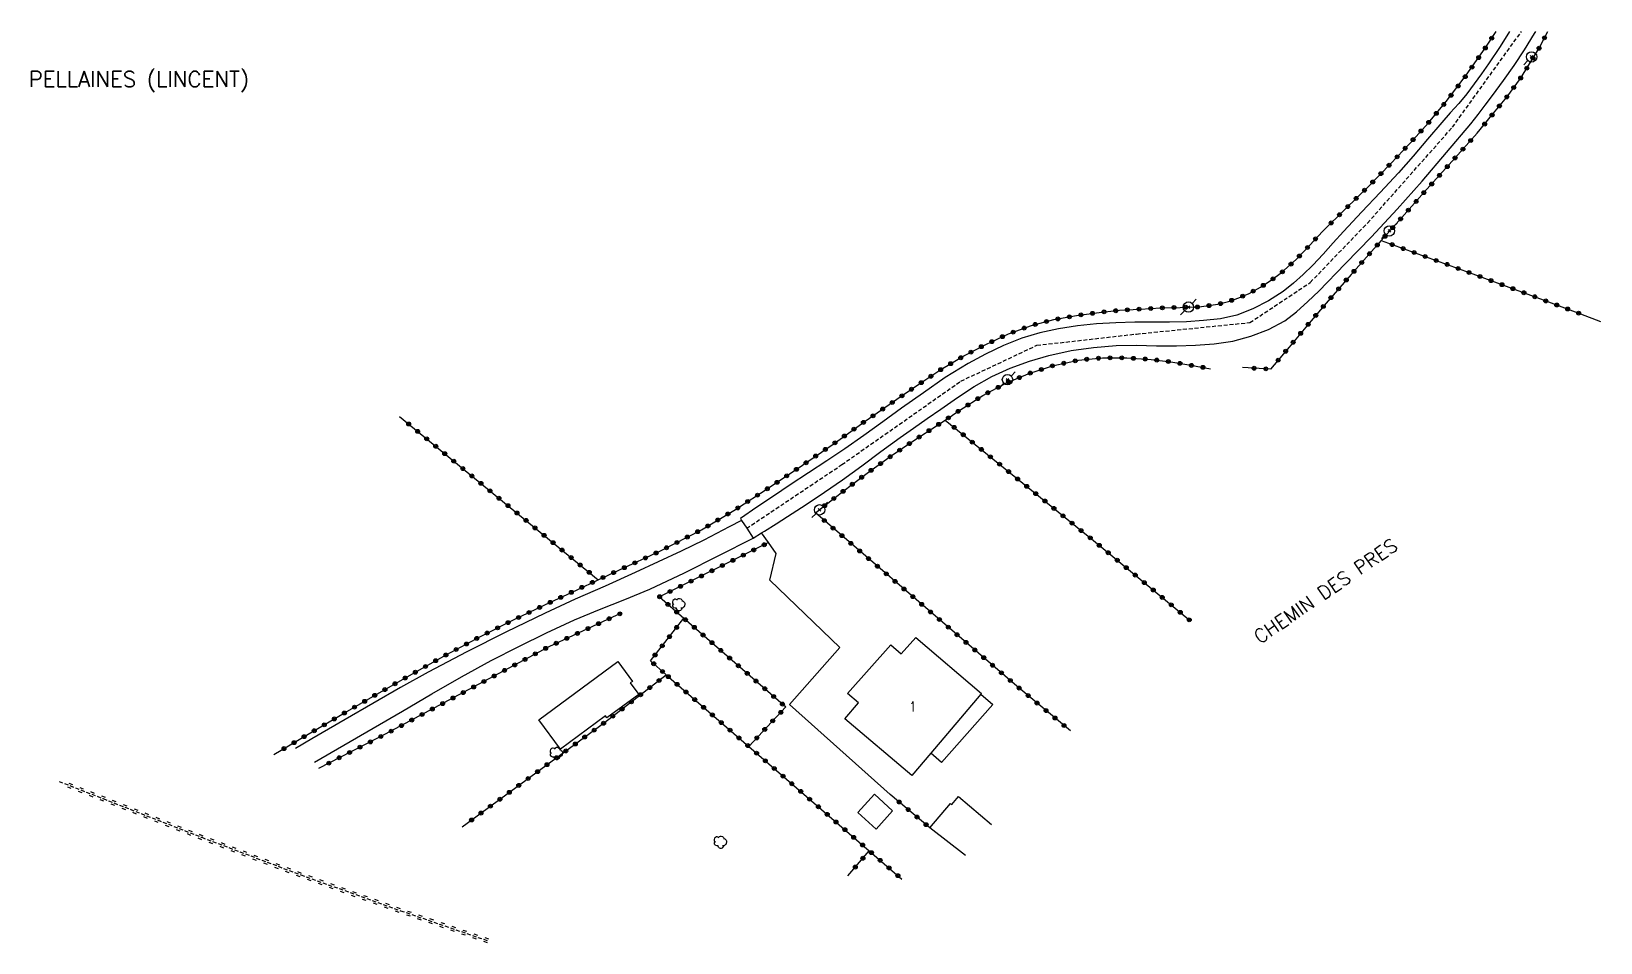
# Model space of a CAD drawing. Header units: millimetres. Extents: x 194000 to 195000, y 155999 to 157001.
# Drawn here: x 194513.1 to 194714.5, y 156883 to 157000 of the extents above; entities that cross this region are included whole.
import ezdxf
from ezdxf.enums import TextEntityAlignment as Align

# ---------------------------------------------------------------- set-up
doc = ezdxf.new("R2010")
doc.units = ezdxf.units.MM
doc.linetypes.add('DASHED', pattern=[0.75, 0.5, -0.25])
doc.layers.get('0').update_dxf_attribs({"linetype": 'CONTINUOUS'})
for name, color, linetype in [('W0001', 6, 'DASHED'), ('W0008', 7, 'CONTINUOUS'), ('W0017', 7, 'CONTINUOUS'), ('W0071', 7, 'CONTINUOUS'), ('W0101', 7, 'CONTINUOUS'), ('W0104', 1, 'CONTINUOUS'), ('W0220', 5, 'DASHED'), ('W0300', 7, 'CONTINUOUS'), ('W0323', 7, 'CONTINUOUS'), ('W0473', 7, 'CONTINUOUS'), ('W0980', 7, 'CONTINUOUS'), ('W0989', 7, 'CONTINUOUS'), ('W0991', 7, 'CONTINUOUS')]:
    doc.layers.add(name, color=color, linetype=linetype)
doc.styles.get("Standard").update_dxf_attribs({"font": 'romans.shx', "width": 0.85})

# ---------------------------------------------------------------- blocks, each defined once
blk = doc.blocks.new('T300')
for p, q in [((-0.8, 0.51), (-0.86, 0.34)), ((-0.86, 0.34), (-0.86, 0.17)), ((-0.86, 0.17), (-0.74, 0.06)), ((-0.69, 0.63), (-0.8, 0.51)), ((-0.8, -0.06), (-0.74, 0.06)), ((-0.74, 0.06), (-0.69, 0.11)), ((-0.57, 0.69), (-0.69, 0.63)), ((-0.46, 0.69), (-0.57, 0.69)), ((-0.29, 0.63), (-0.46, 0.69)), ((-0.29, 0.63), (-0.17, 0.74)), ((-0.23, 0.57), (-0.29, 0.63)), ((-0.17, 0.74), (-0.06, 0.8)), ((-0.06, 0.8), (0.06, 0.8)), ((0.06, 0.8), (0.23, 0.74)), ((0.23, 0.74), (0.34, 0.63)), ((0.34, 0.63), (0.4, 0.51)), ((0.46, 0.46), (0.34, 0.46)), ((0.4, 0.51), (0.4, 0.46)), ((0.57, 0.4), (0.46, 0.46)), ((0.57, 0.4), (0.69, 0.29)), ((0.69, 0.29), (0.74, 0.17)), ((0.74, 0.06), (0.69, -0.17)), ((0.74, 0.17), (0.74, 0.06)), ((-0.8, -0.17), (-0.8, -0.06)), ((-0.8, -0.23), (-0.8, -0.17)), ((-0.74, -0.34), (-0.8, -0.23)), ((-0.69, -0.4), (-0.74, -0.34)), ((-0.51, -0.46), (-0.69, -0.4)), ((-0.4, -0.46), (-0.51, -0.46)), ((-0.4, -0.46), (-0.34, -0.46)), ((-0.34, -0.46), (-0.34, -0.4)), ((-0.34, -0.51), (-0.34, -0.46)), ((-0.29, -0.63), (-0.34, -0.51)), ((-0.17, -0.74), (-0.29, -0.63)), ((-0.06, -0.8), (-0.17, -0.74)), ((0.06, -0.8), (-0.06, -0.8)), ((0.17, -0.74), (0.06, -0.8)), ((0.23, -0.69), (0.17, -0.74)), ((0.29, -0.46), (0.23, -0.46)), ((0.29, -0.63), (0.23, -0.69)), ((0.46, -0.4), (0.29, -0.46)), ((0.34, -0.51), (0.29, -0.63)), ((0.34, -0.51), (0.34, -0.46)), ((0.57, -0.34), (0.46, -0.4)), ((0.63, -0.29), (0.57, -0.34)), ((0.69, -0.17), (0.63, -0.29))]:
    blk.add_line(p, q)
blk = doc.blocks.new('T473')
for p, q in [((-0.166667, 0.166667), (0.166667, -0.166667)), ((-0.166667, -0.166667), (0.166667, 0.166667)), ((0.500001, 0.500001), (1.000002, 1.000002)), ((-1.000002, -1.000002), (-0.500001, -0.500001))]:
    blk.add_line(p, q)
blk.add_ellipse((0, 0), major_axis=(0.471405, 0.471405), ratio=1, start_param=5.4977871438, end_param=11.780972451)
blk = doc.blocks.new('t323o')
at = {"color": 0, "linetype": 'Continuous'}
for radius in [0.25, 0.15]:
    blk.add_circle((0, 0), radius, dxfattribs=at)
blk = doc.blocks.new('t220o')
at = {"color": 0, "linetype": 'Continuous'}
for p, q in [((-0.25, 0.25), (0.25, 0.25)), ((-0.25, -0.25), (0.25, -0.25))]:
    blk.add_line(p, q, dxfattribs=at)

msp = doc.modelspace()

# ---------------------------------------------------------------- linework, layer by layer
at = {"layer": 'W0001'}
msp.add_lwpolyline([(194604.92, 156936.21), (194617.14, 156944.38), (194632.41, 156955.1), (194642.18, 156959.7), (194654.96, 156961.15), (194669.53, 156962.62), (194677.27, 156967.77), (194684.62, 156975.4), (194695.52, 156987.7), (194704.39, 157000)], dxfattribs=at)
at = {"layer": 'W0008'}
for points in [[(194702.86, 157000), (194701.64, 156998.05), (194700.15, 156995.82), (194699.25, 156994.53), (194698.32, 156993.25), (194697.36, 156992), (194696.32, 156990.76), (194695.24, 156989.54), (194694.15, 156988.32)], [(194697.89, 156988.14), (194698.82, 156989.34), (194699.74, 156990.54), (194700.66, 156991.76), (194702.06, 156993.68), (194703.43, 156995.64), (194704.75, 156997.62), (194706.07, 156999.73), (194706.23, 157000)], [(194694.15, 156988.32), (194692.31, 156986.16), (194690.47, 156984), (194688.6, 156981.86), (194686.26, 156979.32), (194683.88, 156976.82), (194681.52, 156974.3), (194680.22, 156972.85), (194678.93, 156971.39), (194677.58, 156969.99), (194676.36, 156968.8), (194675.1, 156967.66), (194673.77, 156966.62), (194671.9, 156965.41), (194669.91, 156964.37), (194667.85, 156963.58), (194665.75, 156963.11), (194663.58, 156962.87), (194661.4, 156962.72), (194659.19, 156962.65), (194656.97, 156962.68), (194654.76, 156962.67), (194652.29, 156962.59), (194649.82, 156962.46), (194647.37, 156962.21), (194644.96, 156961.82), (194642.57, 156961.3), (194640.24, 156960.62), (194637.88, 156959.68), (194635.58, 156958.57), (194633.34, 156957.36), (194630.42, 156955.56), (194627.61, 156953.59), (194624.79, 156951.62), (194622.38, 156949.88), (194619.96, 156948.13), (194617.53, 156946.42), (194615.2, 156944.86), (194612.85, 156943.32), (194610.5, 156941.78), (194608.37, 156940.35), (194606.24, 156938.91), (194604.11, 156937.48)], [(194678.35, 156966.65), (194681.74, 156970.14), (194685.12, 156973.63), (194688.44, 156977.17), (194691.63, 156980.79), (194694.76, 156984.46), (194697.89, 156988.14)], [(194605.74, 156934.93), (194606.84, 156935.62), (194607.22, 156935.86), (194608.7, 156936.78), (194610.18, 156937.72), (194612.55, 156939.27), (194614.9, 156940.84), (194617.23, 156942.44), (194619.7, 156944.23), (194622.15, 156946.05), (194624.62, 156947.85), (194626.35, 156949.08), (194628.09, 156950.31), (194629.85, 156951.51), (194631.98, 156952.98), (194634.14, 156954.42), (194636.38, 156955.69), (194638.76, 156956.76), (194641.21, 156957.67), (194643.71, 156958.41), (194646.56, 156959.02), (194649.46, 156959.41), (194652.37, 156959.66), (194654.94, 156959.71), (194657.53, 156959.64), (194660.11, 156959.65), (194662.53, 156959.73), (194664.94, 156959.88), (194667.31, 156960.25), (194669.63, 156960.88), (194671.89, 156961.73), (194674, 156962.84), (194675.52, 156963.99), (194676.94, 156965.32), (194678.35, 156966.65)], [(194604.11, 156937.48), (194604.27, 156937.23), (194604.92, 156936.21), (194605.74, 156934.93)]]:
    msp.add_lwpolyline(points, dxfattribs=at)
at = {"layer": 'W0017'}
msp.add_lwpolyline([(194623.36, 156902.03), (194610.4, 156913.57), (194616.86, 156920.89), (194607.89, 156929.57), (194608.7, 156932.98), (194607.72, 156934.37), (194606.84, 156935.62)], dxfattribs=at)
at = {"layer": 'W0071'}
for points in [[(194604.27, 156937.23), (194602.66, 156936.38), (194601.06, 156935.53), (194599.44, 156934.7), (194596.52, 156933.27), (194593.57, 156931.89), (194590.62, 156930.53), (194586.76, 156928.79), (194582.9, 156927.09), (194579.05, 156925.33), (194574.01, 156922.89), (194569, 156920.37), (194564.05, 156917.74), (194560.47, 156915.75), (194556.93, 156913.7), (194553.39, 156911.65), (194551.26, 156910.42), (194549.12, 156909.19), (194546.99, 156907.95)], [(194549.44, 156906.18), (194553.2, 156908.37), (194556.96, 156910.57), (194560.73, 156912.75), (194564.51, 156914.95), (194568.3, 156917.13), (194572.13, 156919.23), (194575.66, 156921.04), (194579.22, 156922.79), (194582.83, 156924.44), (194586.04, 156925.79), (194589.29, 156927.06), (194592.51, 156928.4), (194596.95, 156930.5), (194601.35, 156932.71), (194605.74, 156934.93)]]:
    msp.add_lwpolyline(points, dxfattribs=at)
at = {"layer": 'W0101'}
msp.add_lwpolyline([(194626.63, 156922.19), (194635.08, 156915.01), (194634.99, 156914.92), (194628.57, 156907.36), (194626.12, 156904.47), (194617.54, 156911.76), (194619.27, 156913.79), (194617.85, 156915), (194623.44, 156921.23), (194624.76, 156920.11)], close=True, dxfattribs=at)
at = {"layer": 'W0104'}
for points in [[(194578.24, 156911.64), (194588.36, 156919.11), (194590.25, 156916.56), (194589.98, 156916.36), (194591.06, 156914.89), (194586.98, 156911.89), (194586.8, 156912.13), (194581.03, 156907.87)], [(194623.66, 156899.92), (194621.53, 156897.59), (194619.18, 156899.74), (194621.32, 156902.07)]]:
    msp.add_lwpolyline(points, close=True, dxfattribs=at)
for points in [[(194634.99, 156914.92), (194636.51, 156913.57), (194629.92, 156906.16), (194628.57, 156907.36)], [(194628.42, 156897.76), (194631.09, 156900.88), (194631.24, 156900.75), (194632.12, 156901.79), (194636.34, 156898.17)], [(194633.02, 156894.22), (194628.42, 156897.76)]]:
    msp.add_lwpolyline(points, dxfattribs=at)
at = {"layer": 'W0220'}
msp.add_lwpolyline([(194516.65, 156903.72), (194522.3, 156901.5), (194534.96, 156896.54), (194547.67, 156891.72), (194560.5, 156887.12), (194571.74, 156883.24)], dxfattribs=at)
at = {"layer": 'W0300'}
msp.add_lwpolyline([(194711.94, 156963.74), (194714.54, 156962.75)], dxfattribs=at)
at = {"layer": 'W0323'}
for points in [[(194678.88, 156974.36), (194681.8, 156977.23), (194684.73, 156980.09), (194687.59, 156983.02), (194690.04, 156985.62), (194692.43, 156988.27), (194694.73, 156991), (194697.3, 156994.36), (194699.71, 156997.83), (194701.13, 157000)], [(194698.71, 156986.94), (194700.59, 156989.25), (194702.48, 156991.57), (194704.25, 156993.95), (194706.64, 156997.84), (194707.77, 157000)], [(194698.71, 156986.94), (194695.48, 156983.33), (194692.25, 156979.73), (194689.02, 156976.12), (194686.37, 156973.14), (194685.76, 156972.46), (194682.51, 156968.79), (194679.3, 156965.1), (194676.91, 156962.29), (194674.55, 156959.46), (194672.18, 156956.64)], [(194544.24, 156907.17), (194548.65, 156909.77), (194553.07, 156912.38), (194557.51, 156914.95), (194561.92, 156917.48), (194566.36, 156919.97), (194570.84, 156922.38), (194574.92, 156924.41), (194579.02, 156926.38), (194583.14, 156928.33), (194585.86, 156929.6), (194588.49, 156930.82), (194593.86, 156933.3), (194599.1, 156936.01), (194603.5, 156938.64), (194607.82, 156941.44), (194612.09, 156944.3), (194616.14, 156947.11), (194620.15, 156949.97), (194624.2, 156952.77), (194627.02, 156954.7), (194629.86, 156956.6), (194632.79, 156958.34), (194635.61, 156959.82), (194638.51, 156961.16), (194641.49, 156962.26), (194644.33, 156963), (194647.24, 156963.53), (194650.17, 156963.93), (194652.8, 156964.19), (194655.45, 156964.35), (194658.1, 156964.5), (194660.55, 156964.57), (194663, 156964.63), (194665.39, 156964.96), (194666.76, 156965.33), (194668.11, 156965.8), (194669.42, 156966.37), (194670.86, 156967.15), (194672.26, 156968.06), (194673.58, 156969.04), (194675.44, 156970.7), (194677.16, 156972.53), (194678.88, 156974.36)], [(194686.37, 156973.14), (194690.14, 156971.78), (194693.9, 156970.42), (194697.66, 156969.05), (194702.42, 156967.29), (194707.18, 156965.52), (194711.94, 156963.75)], [(194613.74, 156938.19), (194615.95, 156939.9), (194618.15, 156941.62), (194620.39, 156943.29), (194623.35, 156945.41), (194626.36, 156947.46), (194629.41, 156949.46), (194630.39, 156950.11), (194632.3, 156951.38), (194635.22, 156953.25), (194638.26, 156954.87), (194641.26, 156956.11), (194644.36, 156957.12), (194647.52, 156957.81), (194650.6, 156958.09), (194653.72, 156958.08), (194656.83, 156957.89), (194659.38, 156957.58), (194661.92, 156957.14), (194664.47, 156956.7)], [(194672.18, 156956.64), (194668.56, 156956.85)], [(194560.37, 156950.55), (194585.86, 156929.6)], [(194630.39, 156950.11), (194649.43, 156934.64), (194661.95, 156924.29)], [(194646.47, 156910.2), (194639.58, 156915.96), (194613.74, 156938.19)], [(194607.72, 156934.37), (194593.71, 156927.4), (194596.86, 156924.66), (194609.94, 156913.27), (194605.19, 156908.2)], [(194588.91, 156925.35), (194579.51, 156921.01), (194569.81, 156915.8), (194558.52, 156909.77), (194549.94, 156905.38)], [(194594.6, 156917.38), (194592.58, 156919.19), (194596.86, 156924.66)], [(194568.4, 156897.88), (194586.67, 156911.27), (194594.6, 156917.38), (194605.19, 156908.2), (194610.02, 156904.02), (194620.66, 156894.8), (194624.84, 156891.18)], [(194628.42, 156897.76), (194623.36, 156902.03)], [(194617.89, 156891.58), (194620.66, 156894.8)]]:
    msp.add_lwpolyline(points, dxfattribs=at)

# ---------------------------------------------------------------- block references
at = {"layer": 'W0220'}
for p, rotation in [((194518.04, 156903.17), 338.5829520571972), ((194519.44, 156902.62), 338.5829520571972), ((194520.84, 156902.08), 338.5829520571972), ((194522.23, 156901.53), 338.5829520571972), ((194523.63, 156900.98), 338.5844912756928), ((194525.02, 156900.43), 338.5844912756928), ((194526.42, 156899.89), 338.5844912756928), ((194527.82, 156899.34), 338.5844912756928), ((194529.21, 156898.79), 338.5844912756928), ((194530.61, 156898.24), 338.5844912756928), ((194532.01, 156897.69), 338.5844912756928), ((194533.4, 156897.15), 338.5844912756928), ((194534.8, 156896.6), 338.5844912756928), ((194536.2, 156896.07), 339.2352216177809), ((194537.6, 156895.53), 339.2352216177809), ((194539.01, 156895), 339.2352216177809), ((194540.41, 156894.47), 339.2352216177809), ((194541.81, 156893.94), 339.2352216177809), ((194543.21, 156893.41), 339.2352216177809), ((194544.62, 156892.87), 339.2352216177809), ((194546.02, 156892.34), 339.2352216177809), ((194547.42, 156891.81), 339.2352216177809), ((194548.83, 156891.3), 340.3066045020825), ((194550.24, 156890.8), 340.3066045020825), ((194551.66, 156890.29), 340.3066045020825), ((194553.07, 156889.78), 340.3066045020825), ((194554.48, 156889.28), 340.3066045020825), ((194555.89, 156888.77), 340.3066045020825), ((194557.31, 156888.27), 340.3066045020825), ((194558.72, 156887.76), 340.3066045020825), ((194560.13, 156887.26), 340.3066045020825), ((194561.55, 156886.76), 340.9591910207326), ((194562.96, 156886.27), 340.9591910207326), ((194564.38, 156885.78), 340.9591910207326), ((194565.8, 156885.3), 340.9591910207326), ((194567.22, 156884.81), 340.9591910207326), ((194568.64, 156884.32), 340.9591910207326), ((194570.05, 156883.83), 340.9591910207326), ((194571.47, 156883.34), 340.9591910207326)]:
    msp.add_blockref('t220o', p, dxfattribs=dict(at, rotation=rotation))
at = {"layer": 'W0300', "rotation": 359.9999899820874}
for p in [(194596.25, 156926.41), (194580.55, 156907.3), (194601.6, 156895.9)]:
    msp.add_blockref('T300', p, dxfattribs=at)
at = {"layer": 'W0323'}
for p, rotation in [((194700.56, 156999.13), 56.91824074014232), ((194707.34, 156999.17), 62.36140770504969), ((194699.74, 156997.87), 56.91824074014232), ((194706.64, 156997.84), 62.36140770504969), ((194698.02, 156995.41), 55.14653577918956), ((194698.88, 156996.64), 55.14653577918956), ((194705.07, 156995.28), 58.39661111121606), ((194705.85, 156996.56), 58.39661111121606), ((194697.16, 156994.18), 52.70991372778508), ((194704.28, 156994.01), 58.39661111121606), ((194695.34, 156991.8), 52.70991372778508), ((194696.25, 156992.99), 52.70991372778508), ((194702.5, 156991.59), 53.41547979423936), ((194703.39, 156992.8), 53.41547979423936), ((194693.45, 156989.47), 49.86740410207737), ((194694.41, 156990.62), 49.86740410207737), ((194700.61, 156989.27), 50.83903151353731), ((194701.55, 156990.43), 50.83903151353731), ((194691.48, 156987.21), 47.81258675984193), ((194692.48, 156988.32), 49.86740410207737), ((194699.66, 156988.1), 50.83903151353731), ((194689.45, 156985), 46.78105363211738), ((194690.47, 156986.1), 47.81258675984193), ((194697.86, 156985.99), 228.1306364575986), ((194688.42, 156983.9), 46.78105363211738), ((194695.86, 156983.76), 228.1306364575986), ((194696.86, 156984.88), 228.1306364575986), ((194686.34, 156981.74), 45.61371846419468), ((194687.39, 156982.82), 45.61371846419468), ((194693.86, 156981.52), 228.130636457855), ((194694.86, 156982.64), 228.130636457855), ((194684.23, 156979.61), 44.455849917581), ((194685.29, 156980.67), 45.61371846419468), ((194691.85, 156979.29), 228.256406993673), ((194692.86, 156980.41), 228.130636457855), ((194682.09, 156977.51), 44.455849917581), ((194683.16, 156978.56), 44.455849917581), ((194689.86, 156977.05), 228.256406993673), ((194690.86, 156978.17), 228.256406993673), ((194679.95, 156975.41), 44.43606389699037), ((194681.02, 156976.46), 44.43606389699037), ((194688.86, 156975.93), 228.3067464803607), ((194677.94, 156973.36), 46.7914226500482), ((194686.86, 156973.69), 228.3067464803607), ((194687.86, 156974.81), 228.3067464803607), ((194675.88, 156971.17), 46.7914226491094), ((194676.91, 156972.26), 46.7914226491094), ((194684.87, 156971.45), 228.4324751887999), ((194685.87, 156972.57), 228.3197013330335), ((194687.78, 156972.63), 340.115980813165), ((194689.19, 156972.12), 340.115980813165), ((194690.6, 156971.61), 340.1111097477039), ((194692.02, 156971.1), 340.1111097477039), ((194673.69, 156969.13), 41.80933960255498), ((194674.81, 156970.13), 41.80933960255498), ((194682.88, 156969.2), 228.4324751887999), ((194683.88, 156970.33), 228.4324751887999), ((194693.43, 156970.59), 340.1111097477039), ((194694.84, 156970.08), 339.9936502516778), ((194696.25, 156969.56), 339.9936502516778), ((194697.65, 156969.05), 339.9936502516778), ((194671.24, 156967.4), 33.12517089200087), ((194672.49, 156968.23), 36.4122622797541), ((194680.91, 156966.95), 228.9559965389158), ((194681.89, 156968.08), 228.9559965389158), ((194699.06, 156968.53), 339.748955472948), ((194700.47, 156968.01), 339.748955472948), ((194701.88, 156967.49), 339.748955472948), ((194703.28, 156966.97), 339.5773295217722), ((194665.75, 156965.06), 15.39667685672105), ((194667.18, 156965.48), 19.19546760002024), ((194668.59, 156966.01), 23.28325359133339), ((194669.94, 156966.65), 28.36904629343885), ((194679.92, 156965.81), 228.9559965389158), ((194704.69, 156966.45), 339.5773295217722), ((194706.09, 156965.93), 339.5773295217722), ((194707.5, 156965.4), 339.5918383806929), ((194708.91, 156964.88), 339.5918383806929), ((194644.87, 156963.09), 10.32564411312724), ((194646.35, 156963.36), 10.32564411312724), ((194647.83, 156963.61), 7.921575391854248), ((194649.31, 156963.81), 7.921575391854248), ((194650.8, 156964), 5.611581032518581), ((194652.3, 156964.14), 5.611581032518581), ((194653.79, 156964.25), 3.456474537297753), ((194655.29, 156964.34), 3.456474537297753), ((194656.79, 156964.43), 3.261251832419934), ((194658.28, 156964.51), 1.5215979161711), ((194659.78, 156964.55), 1.5215979161711), ((194661.28, 156964.59), 1.357244119123995), ((194662.78, 156964.62), 1.357244119123995), ((194664.27, 156964.8), 7.901940465894606), ((194677.97, 156963.54), 229.6704392737142), ((194678.94, 156964.68), 229.6704392737142), ((194710.31, 156964.36), 339.5918383806929), ((194711.72, 156963.83), 339.5918383806929), ((194637.75, 156960.81), 24.85655325168374), ((194639.13, 156961.39), 20.26230997863032), ((194640.54, 156961.91), 20.26230997863032), ((194641.96, 156962.38), 14.551938870557), ((194643.41, 156962.76), 14.551938870557), ((194676.04, 156961.24), 230.056957553696), ((194677, 156962.39), 229.6704392737142), ((194633.71, 156958.82), 27.63384831057249), ((194635.04, 156959.52), 27.63384831057249), ((194636.39, 156960.17), 24.85655325168374), ((194674.11, 156958.94), 230.056957553696), ((194675.07, 156960.09), 230.056957553696), ((194631.11, 156957.34), 30.76168640220777), ((194632.4, 156958.1), 30.76168640220777), ((194644.17, 156957.06), 18.03001879410712), ((194645.63, 156957.4), 12.2730590159665), ((194647.1, 156957.71), 12.2730590159665), ((194648.58, 156957.91), 5.3321588813585), ((194650.08, 156958.04), 5.3321588813585), ((194651.57, 156958.09), 359.8348300491158), ((194653.07, 156958.09), 359.8348300491158), ((194654.57, 156958.03), 356.4282564492574), ((194656.07, 156957.94), 356.4282564492574), ((194657.56, 156957.8), 353.0130787784859), ((194659.05, 156957.62), 353.0130787784859), ((194660.53, 156957.38), 350.1655614381087), ((194662.01, 156957.12), 350.1912084916267), ((194663.49, 156956.87), 350.1912084916267), ((194673.15, 156957.79), 230.056957553696), ((194627.33, 156954.9), 33.74124938458978), ((194628.57, 156955.73), 33.74124938458978), ((194629.82, 156956.57), 33.74124938458978), ((194638.54, 156954.99), 22.443462243643), ((194639.93, 156955.56), 22.443462243643), ((194641.32, 156956.13), 18.03001879410712), ((194642.75, 156956.59), 18.03001879410712), ((194670.06, 156956.76), 176.7430345872147), ((194671.56, 156956.68), 176.7430345872147), ((194624.85, 156953.21), 34.30892908111024), ((194626.08, 156954.06), 34.30892908111024), ((194634.59, 156952.85), 32.71438819666997), ((194635.88, 156953.61), 27.97258158011069), ((194637.21, 156954.31), 27.97258158011069), ((194622.38, 156951.51), 34.699566103341), ((194623.61, 156952.36), 34.699566103341), ((194632.07, 156951.23), 33.63453492429095), ((194633.33, 156952.04), 32.71438819666997), ((194561.53, 156949.6), 320.5902762501855), ((194618.69, 156948.93), 35.49578800558377), ((194619.91, 156949.8), 35.49578800558377), ((194621.14, 156950.65), 34.699566103341), ((194628.32, 156948.74), 33.29297442178994), ((194629.57, 156949.56), 33.63623077479015), ((194630.82, 156950.39), 33.63453492429095), ((194631.56, 156949.17), 320.9036491113493), ((194562.69, 156948.64), 320.5902762501855), ((194563.85, 156947.69), 320.5902762501855), ((194565.01, 156946.74), 320.5902762501855), ((194616.25, 156947.18), 35.49578800558377), ((194617.47, 156948.06), 35.49578800558377), ((194625.81, 156947.08), 34.27033543180212), ((194627.06, 156947.92), 33.29297442178994), ((194632.72, 156948.22), 320.9036491113493), ((194633.88, 156947.27), 320.9036491113493), ((194566.16, 156945.79), 320.5902762501855), ((194567.32, 156944.83), 320.5902762501855), ((194613.78, 156945.48), 34.699566103341), ((194615.02, 156946.33), 34.699566103341), ((194623.34, 156945.39), 35.47547933308702), ((194624.57, 156946.24), 34.27033543180212), ((194635.05, 156946.33), 320.9036491113493), ((194636.21, 156945.38), 320.9036491113493), ((194568.48, 156943.88), 320.5902762501855), ((194569.64, 156942.93), 320.5902762501855), ((194610.06, 156942.94), 33.81060545377541), ((194611.31, 156943.78), 33.81060545377541), ((194612.55, 156944.62), 34.699566103341), ((194619.68, 156942.76), 36.89451099556732), ((194620.89, 156943.65), 35.47547933308702), ((194622.11, 156944.52), 35.47547933308702), ((194637.38, 156944.44), 320.9036491113493), ((194638.54, 156943.49), 320.9036491113493), ((194570.8, 156941.98), 320.5902762501855), ((194571.96, 156941.02), 320.5902762501855), ((194607.57, 156941.28), 32.98557074096581), ((194608.82, 156942.11), 33.81060545377541), ((194617.3, 156940.95), 37.81742528067802), ((194618.48, 156941.86), 36.89451099556732), ((194639.7, 156942.54), 320.9036491113493), ((194640.87, 156941.6), 320.9036491113493), ((194642.03, 156940.65), 320.9036491113493), ((194573.12, 156940.07), 320.5902762501855), ((194574.28, 156939.12), 320.5902762501855), ((194603.79, 156938.83), 32.98557074096581), ((194605.05, 156939.65), 32.98557074096581), ((194606.31, 156940.46), 32.98557074096581), ((194614.93, 156939.11), 37.80485421315511), ((194616.11, 156940.03), 37.81742528067802), ((194643.2, 156939.71), 320.9036491113493), ((194644.36, 156938.76), 320.9036491113493), ((194575.44, 156938.17), 320.5902762501855), ((194576.6, 156937.22), 320.5902762501855), ((194601.22, 156937.28), 30.86229396608663), ((194602.51, 156938.05), 30.86229396608663), ((194614.88, 156937.21), 139.2944272462353), ((194645.52, 156937.81), 320.9036491113493), ((194646.69, 156936.87), 320.9036491113493), ((194577.75, 156936.26), 320.5902762501855), ((194578.91, 156935.31), 320.5902762501855), ((194597.3, 156935.08), 27.28648004458959), ((194598.63, 156935.77), 27.28648004458959), ((194599.94, 156936.51), 30.86229396608663), ((194616.01, 156936.23), 139.2944272462353), ((194617.15, 156935.26), 139.2944272462353), ((194647.85, 156935.92), 320.9036491113493), ((194649.02, 156934.98), 320.9036491113493), ((194580.07, 156934.36), 320.5902762501855), ((194581.23, 156933.41), 320.5902762501855), ((194593.29, 156933.04), 24.83880402484467), ((194594.63, 156933.71), 27.28648004458959), ((194595.97, 156934.39), 27.28648004458959), ((194604.49, 156932.76), 206.4373125560195), ((194605.83, 156933.43), 206.4373125560195), ((194607.18, 156934.1), 206.4373125560195), ((194618.29, 156934.28), 139.2944272462353), ((194619.43, 156933.3), 139.2944272462353), ((194650.18, 156934.02), 320.4053103074951), ((194651.33, 156933.07), 320.4053103074951), ((194582.39, 156932.45), 320.5902762501855), ((194583.55, 156931.5), 320.5902762501855), ((194589.21, 156931.15), 24.83880402484467), ((194590.57, 156931.78), 24.83880402484467), ((194591.93, 156932.41), 24.83880402484467), ((194600.46, 156930.76), 206.4373125560195), ((194601.8, 156931.43), 206.4373125560195), ((194603.15, 156932.1), 206.4373125560195), ((194620.56, 156932.32), 139.2944272462353), ((194621.7, 156931.34), 139.2944272462353), ((194652.49, 156932.11), 320.4053103074951), ((194653.64, 156931.16), 320.4053103074951), ((194583.76, 156928.63), 24.9029168534156), ((194584.71, 156930.55), 320.5902762501855), ((194585.12, 156929.26), 24.9029168534156), ((194586.48, 156929.89), 24.89645673226143), ((194587.84, 156930.52), 24.89645673226143), ((194596.43, 156928.76), 206.4373125560195), ((194597.78, 156929.42), 206.4373125560195), ((194599.12, 156930.09), 206.4373125560195), ((194622.84, 156930.36), 139.2944272462353), ((194623.97, 156929.39), 139.2944272462353), ((194654.8, 156930.2), 320.4053103074951), ((194655.96, 156929.24), 320.4053103074951), ((194579.7, 156926.7), 25.4790320131363), ((194581.05, 156927.34), 25.4790320131363), ((194582.41, 156927.99), 25.4790320131363), ((194593.75, 156927.42), 206.4373125560195), ((194595.09, 156928.09), 206.4373125560195), ((194625.11, 156928.41), 139.2944272462353), ((194626.25, 156927.43), 139.2944272462353), ((194657.11, 156928.29), 320.4053103074951), ((194658.27, 156927.33), 320.4053103074951), ((194575.64, 156924.76), 25.53528998826463), ((194576.99, 156925.4), 25.53528998826463), ((194578.34, 156926.05), 25.53528998826463), ((194587.27, 156924.6), 204.7894481757328), ((194588.64, 156925.23), 204.7894481757328), ((194594.81, 156926.44), 318.9405155045649), ((194595.94, 156925.46), 318.9405155045649), ((194627.39, 156926.45), 139.2944272462353), ((194628.52, 156925.47), 139.2944272462353), ((194659.42, 156926.38), 320.4053103074951), ((194660.58, 156925.42), 320.4053103074951), ((194571.61, 156922.76), 26.56505117691419), ((194572.95, 156923.43), 26.56505117691419), ((194574.29, 156924.1), 26.56505117691419), ((194583.19, 156922.71), 204.7894481757328), ((194584.55, 156923.34), 204.7894481757328), ((194585.91, 156923.97), 204.7894481757328), ((194595.93, 156923.48), 51.90719023991797), ((194597.07, 156924.47), 318.9393198026353), ((194598.2, 156923.49), 318.9393198026353), ((194599.33, 156922.5), 318.9393198026353), ((194629.66, 156924.5), 139.2944272462353), ((194630.8, 156923.52), 139.2944272462353), ((194631.93, 156922.54), 139.2944272462353), ((194661.73, 156924.46), 320.4053103074951), ((194567.63, 156920.65), 28.22219635410039), ((194568.95, 156921.36), 28.22219635410039), ((194570.27, 156922.07), 28.22219635410039), ((194579.12, 156920.8), 208.243303863388), ((194580.47, 156921.45), 204.7894481757328), ((194581.83, 156922.08), 204.7894481757328), ((194594.08, 156921.12), 51.90719023991797), ((194595.01, 156922.3), 51.90719023991797), ((194600.47, 156921.52), 318.9393198026353), ((194601.6, 156920.53), 318.9393198026353), ((194633.07, 156921.56), 139.2944272462353), ((194634.21, 156920.58), 139.2944272462353), ((194565, 156919.21), 29.36511173353416), ((194566.31, 156919.94), 29.36511173353416), ((194575.15, 156918.67), 208.243303863388), ((194576.47, 156919.38), 208.243303863388), ((194577.79, 156920.09), 208.243303863388), ((194592.99, 156918.82), 138.1947280486091), ((194593.16, 156919.94), 51.90719023991797), ((194602.73, 156919.55), 318.9393198026353), ((194603.86, 156918.56), 318.9393198026353), ((194635.35, 156919.6), 139.2944272462353), ((194636.48, 156918.63), 139.2944272462353), ((194561.08, 156916.99), 29.78398055332161), ((194562.39, 156917.73), 29.36511173353416), ((194563.69, 156918.47), 29.36511173353416), ((194571.19, 156916.54), 208.243303863388), ((194572.51, 156917.25), 208.243303863388), ((194573.83, 156917.96), 208.243303863388), ((194593.68, 156916.67), 37.64606681410189), ((194594.11, 156917.82), 138.1947280486091), ((194594.86, 156917.16), 319.0843812826247), ((194604.99, 156917.58), 318.9393198026353), ((194606.12, 156916.59), 318.9393198026353), ((194637.62, 156917.65), 139.2944272462353), ((194638.76, 156916.67), 139.2944272462353), ((194557.18, 156914.76), 30.08589057112045), ((194558.48, 156915.5), 29.78398055332161), ((194559.78, 156916.25), 29.78398055332161), ((194568.54, 156915.12), 208.1304045200504), ((194569.87, 156915.83), 208.243303863388), ((194591.3, 156914.84), 37.64606681410189), ((194592.49, 156915.76), 37.64606681410189), ((194595.99, 156916.18), 319.0843812826247), ((194597.12, 156915.2), 319.0843812826247), ((194607.25, 156915.61), 318.9393198026353), ((194608.38, 156914.62), 318.9393198026353), ((194639.9, 156915.7), 140.1284359804107), ((194641.05, 156914.73), 140.1284359804107), ((194553.28, 156912.5), 30.08589057112045), ((194554.58, 156913.25), 30.08589057112045), ((194555.88, 156914), 30.08589057112045), ((194564.57, 156913), 208.1304045200504), ((194565.9, 156913.71), 208.1304045200504), ((194567.22, 156914.42), 208.1304045200504), ((194588.93, 156913.01), 37.64606681410189), ((194590.12, 156913.93), 37.64606681410189), ((194598.26, 156914.22), 319.0843812826247), ((194599.39, 156913.23), 319.0843812826247), ((194609.3, 156912.58), 226.8686937142452), ((194609.51, 156913.64), 318.9393198026353), ((194642.2, 156913.77), 140.1284359804107), ((194643.35, 156912.81), 140.1284359804107), ((194550.7, 156910.98), 30.51144091485398), ((194551.99, 156911.74), 30.51144091485398), ((194560.61, 156910.88), 208.1304045200504), ((194561.93, 156911.59), 208.1304045200504), ((194563.25, 156912.3), 208.1304045200504), ((194586.55, 156911.18), 36.24309512735135), ((194587.74, 156912.09), 37.64606681410189), ((194600.52, 156912.25), 319.0843812826247), ((194601.66, 156911.27), 319.0843812826247), ((194608.27, 156911.49), 226.8686937142452), ((194644.5, 156911.85), 140.1284359804107), ((194645.65, 156910.89), 140.1284359804107), ((194546.82, 156908.69), 30.51144091468885), ((194548.11, 156909.46), 30.51144091468885), ((194549.41, 156910.22), 30.51144091485398), ((194556.62, 156908.79), 207.0807843353382), ((194557.96, 156909.48), 207.0807843353382), ((194559.28, 156910.17), 208.1304045200504), ((194582.92, 156908.52), 36.24309512735135), ((194584.13, 156909.41), 36.24309512735135), ((194585.34, 156910.29), 36.24309512735135), ((194602.79, 156910.29), 319.0843812826247), ((194603.92, 156909.3), 319.0843812826247), ((194606.22, 156909.3), 226.8686937142452), ((194607.24, 156910.39), 226.8686937142452), ((194545.53, 156907.93), 30.51144091468885), ((194552.61, 156906.75), 207.0807843353382), ((194553.95, 156907.43), 207.0807843353382), ((194555.28, 156908.11), 207.0807843353382), ((194580.5, 156906.75), 36.24309512735135), ((194581.71, 156907.63), 36.24309512735135), ((194605.06, 156908.32), 319.0843812826247), ((194606.19, 156907.34), 319.0842602707506), ((194551.28, 156906.06), 207.0807843353382), ((194578.08, 156904.97), 36.24309512735135), ((194579.29, 156905.86), 36.24309512735135), ((194607.32, 156906.36), 319.0842602707506), ((194608.46, 156905.37), 319.0842602707506), ((194609.59, 156904.39), 319.0842602707506), ((194575.66, 156903.2), 36.24309512735135), ((194576.87, 156904.09), 36.24309512735135), ((194610.72, 156903.41), 319.1003752803787), ((194611.86, 156902.43), 319.1003752803787), ((194572.03, 156900.54), 36.24309512735135), ((194573.24, 156901.43), 36.24309512735135), ((194574.45, 156902.31), 36.24309512735135), ((194612.99, 156901.44), 319.1003752803787), ((194614.13, 156900.46), 319.1003752803787), ((194624.5, 156901.07), 139.8698323688103), ((194569.61, 156898.76), 36.24309512735135), ((194570.82, 156899.65), 36.24309512735135), ((194615.26, 156899.48), 319.1003752803787), ((194616.39, 156898.5), 319.1003752803787), ((194625.65, 156900.1), 139.8698323688103), ((194626.8, 156899.13), 139.8698323688103), ((194617.53, 156897.52), 319.1003752803787), ((194618.66, 156896.53), 319.1003752803787), ((194627.95, 156898.16), 139.8698323688103), ((194619.8, 156895.55), 319.1003752803787), ((194620.93, 156894.57), 319.0994944583081), ((194618.87, 156892.72), 49.26419440514801), ((194619.84, 156893.85), 49.26419440514801), ((194622.06, 156893.59), 319.0994944583081), ((194623.2, 156892.61), 319.0994944583081), ((194624.33, 156891.62), 319.0994944583081)]:
    msp.add_blockref('t323o', p, dxfattribs=dict(at, rotation=rotation))
at = {"layer": 'W0473', "rotation": 359.9999899820874}
for p in [(194705.67, 156996.72), (194687.42, 156974.39), (194661.63, 156964.61), (194638.4, 156955.29), (194614.28, 156938.58)]:
    msp.add_blockref('T473', p, dxfattribs=at)

# ---------------------------------------------------------------- texts
at = {"layer": 'W0980'}
msp.add_text('PELLAINES (LINCENT)', height=2, dxfattribs=at).set_placement((194526.9, 156993.73), align=Align.MIDDLE)
at = {"layer": 'W0989'}
msp.add_text('CHEMIN DES PRES', height=1.75, rotation=34.547, dxfattribs=at).set_placement((194670.8, 156921.3))
at = {"layer": 'W0991'}
msp.add_text('1', height=1.25, dxfattribs=at).set_placement((194626.26, 156913.33), align=Align.MIDDLE_CENTER)

doc.saveas('drawing.dxf')
